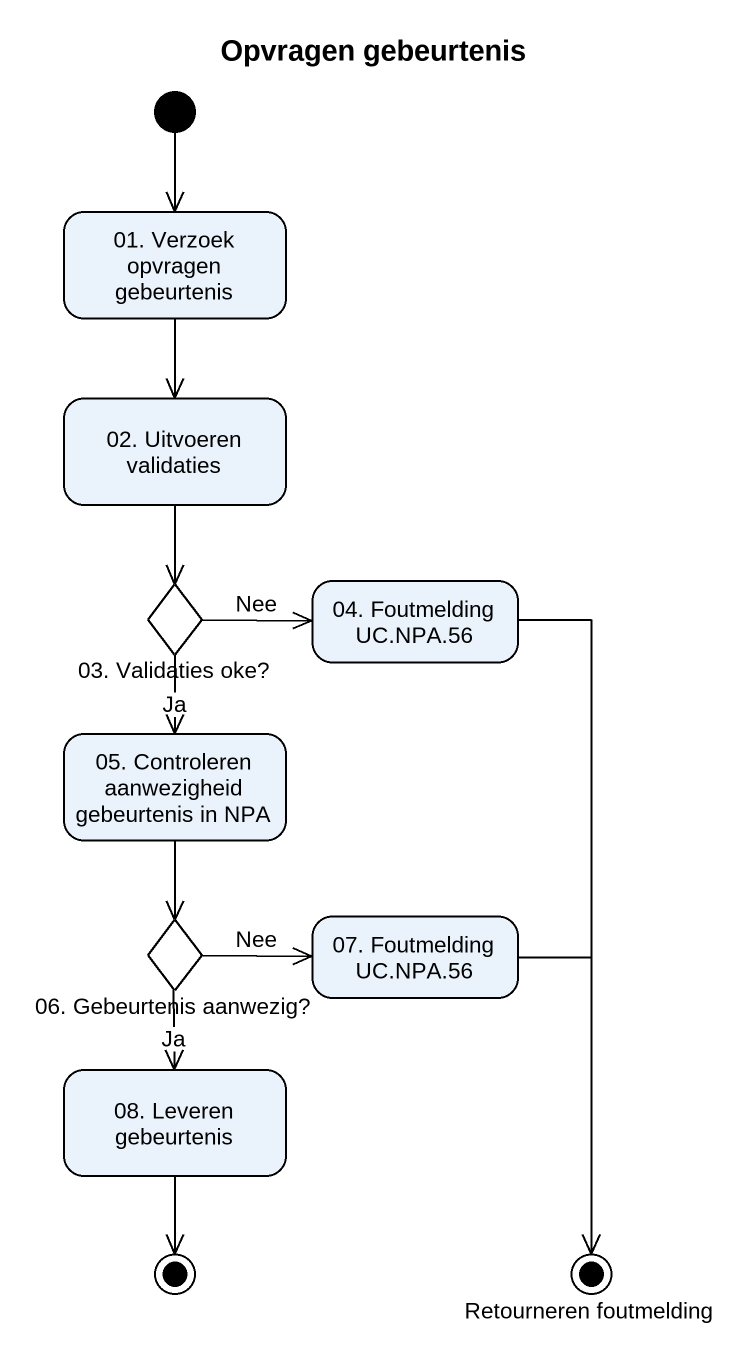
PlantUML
@startuml
title Opvragen gebeurtenis
hide empty description
state "01. Verzoek opvragen gebeurtenis" as s01_Verzoek_opvragen
state "02. Uitvoeren validaties" as s02_Uitvoeren_validaties
state "03. Validaties oke?" as c03_Validaties_oke <<choice>>
state "04. Foutmelding UC.NPA.56" as s04_Foutmelding_UC_NPA_56
state "05. Controleren aanwezigheid gebeurtenis in NPA" as s05_Controleren_aanwezigheid
state "06. Gebeurtenis aanwezig?" as c06_Gebeurtenis_aanwezig <<choice>>
state "07. Foutmelding UC.NPA.56" as s07_Foutmelding_UC_NPA_56
state "08. Leveren gebeurtenis" as s08_Leveren_gebeurtenis
state final1 <<end>>
state "Retourneren foutmelding" as Retourneren_foutmelding <<end>>
[*] --> s01_Verzoek_opvragen
s01_Verzoek_opvragen --> s02_Uitvoeren_validaties
s02_Uitvoeren_validaties --> c03_Validaties_oke
c03_Validaties_oke -right-> s04_Foutmelding_UC_NPA_56 : Nee
c03_Validaties_oke --> s05_Controleren_aanwezigheid : Ja
s04_Foutmelding_UC_NPA_56 --> Retourneren_foutmelding
s05_Controleren_aanwezigheid --> c06_Gebeurtenis_aanwezig
c06_Gebeurtenis_aanwezig -right-> s07_Foutmelding_UC_NPA_56 : Nee
c06_Gebeurtenis_aanwezig --> s08_Leveren_gebeurtenis : Ja
s07_Foutmelding_UC_NPA_56 --> Retourneren_foutmelding
s08_Leveren_gebeurtenis --> final1
@enduml
